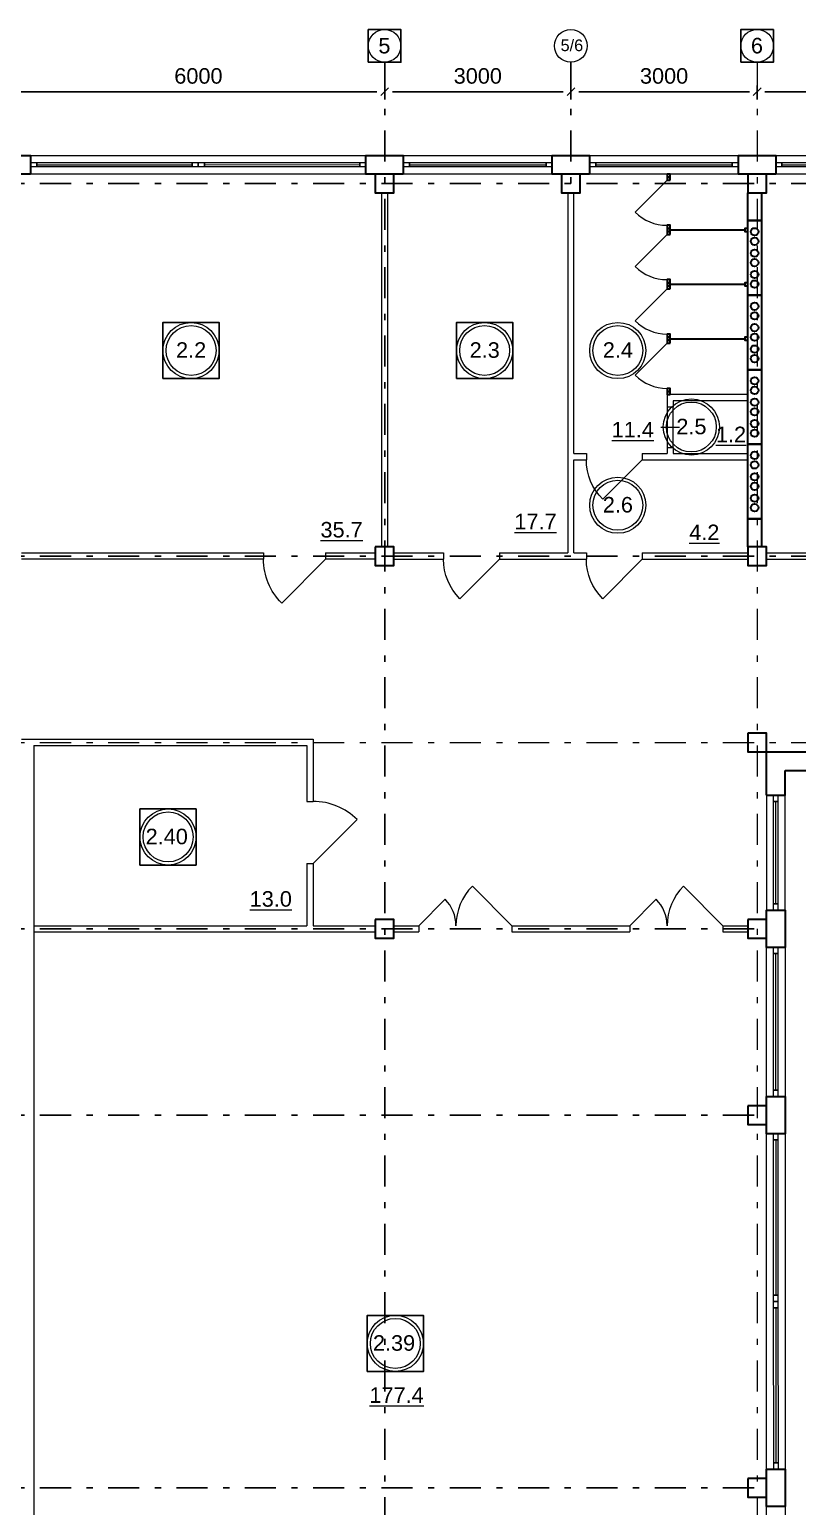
# Model space of a CAD drawing. Header units: metres. Extents: x 0.2 to 83.8, y 0.2 to 58.2.
# Drawn here: x 21.66 to 34.02, y 34.44 to 58.21 of the extents above; entities that cross this region are included whole.
import ezdxf
from ezdxf.enums import TextEntityAlignment as Align

# ---------------------------------------------------------------- set-up
doc = ezdxf.new("R2010")
doc.units = ezdxf.units.M
doc.header["$MEASUREMENT"] = 0
doc.linetypes.add('( Dashdot )', pattern=[1.001, 0.5, -0.25, 0.001, -0.25])
doc.layers.get('DEFPOINTS').update_dxf_attribs({"lineweight": 0})
doc.layers.add('YOLO_TABLE', color=1, linetype='Continuous')
doc.styles.add('Standard_0', font='arial.ttf')
doc.styles.add('Style-Arial', font='arial.ttf')
doc.dimstyles.get("Standard").update_dxf_attribs({"dimtxt": 0.00018, "dimasz": 0.00018, "dimexe": 0.0002, "dimexo": 0.0625, "dimgap": 9e-05, "dimtad": 0, "dimtih": 1, "dimtoh": 1, "dimdec": 4, "dimlfac": 1000, "dimzin": 0, "dimdsep": 46, "dimtxsty": 'Standard_0', "dimcen": 9e-05, "dimadec": 0, "dimazin": 0, "dimtfac": 1, "dimtdec": 4, "dimtofl": 0, "dimtmove": 0, "dimatfit": 0, "dimfxl": 0.01, "dimfxlon": 1, "dimtolj": 1, "dimtzin": 0, "dimarcsym": 0})

# ---------------------------------------------------------------- blocks, each defined once
blk = doc.blocks.new('_Oblique-1')
at = {"color": 0, "linetype": 'ByBlock', "lineweight": -2}
blk.add_line((0.5, 0.5), (-0.5, -0.5), dxfattribs=at)
blk = doc.blocks.new('*D61')
at = {"color": 0, "linetype": 'Continuous', "lineweight": -2, "transparency": 16777216}
for p, q in [((21.375, 57.563), (21.375, 57.089)), ((27.375, 57.563), (27.375, 57.089)), ((21.5, 57.214), (27.25, 57.214))]:
    blk.add_line(p, q, dxfattribs=at)
at = {"layer": 'DEFPOINTS', "color": 0, "linetype": 'Continuous', "transparency": 16777216}
for p in [(21.375, 57.688), (27.375, 57.688), (27.375, 57.214)]:
    blk.add_point(p, dxfattribs=at)
at = {"color": 0, "linetype": 'Continuous', "lineweight": -2, "transparency": 16777216, "xscale": 0.125, "yscale": 0.125, "zscale": 0.125, "rotation": 180}
blk.add_blockref('_Oblique-1', (21.375, 57.214), dxfattribs=at)
at = {"color": 0, "linetype": 'Continuous', "lineweight": -2, "transparency": 16777216, "xscale": 0.125, "yscale": 0.125, "zscale": 0.125}
blk.add_blockref('_Oblique-1', (27.375, 57.214), dxfattribs=at)
at = {"color": 0, "linetype": 'Continuous', "lineweight": 0, "transparency": 16777216, "insert": (24.375, 57.466), "char_height": 0.25, "attachment_point": 5, "style": 'Style-Arial'}
blk.add_mtext('\\A1;6000', dxfattribs=at)
blk = doc.blocks.new('*D62')
at = {"color": 0, "linetype": 'Continuous', "lineweight": -2, "transparency": 16777216}
for p, q in [((27.375, 57.563), (27.375, 57.089)), ((30.375, 57.313), (30.375, 57.089)), ((27.5, 57.214), (30.25, 57.214))]:
    blk.add_line(p, q, dxfattribs=at)
at = {"layer": 'DEFPOINTS', "color": 0, "linetype": 'Continuous', "transparency": 16777216}
for p in [(27.375, 57.688), (30.375, 57.438), (30.375, 57.214)]:
    blk.add_point(p, dxfattribs=at)
at = {"color": 0, "linetype": 'Continuous', "lineweight": -2, "transparency": 16777216, "xscale": 0.125, "yscale": 0.125, "zscale": 0.125, "rotation": 180}
blk.add_blockref('_Oblique-1', (27.375, 57.214), dxfattribs=at)
at = {"color": 0, "linetype": 'Continuous', "lineweight": -2, "transparency": 16777216, "xscale": 0.125, "yscale": 0.125, "zscale": 0.125}
blk.add_blockref('_Oblique-1', (30.375, 57.214), dxfattribs=at)
at = {"color": 0, "linetype": 'Continuous', "lineweight": 0, "transparency": 16777216, "insert": (28.875, 57.466), "char_height": 0.25, "attachment_point": 5, "style": 'Style-Arial'}
blk.add_mtext('\\A1;3000', dxfattribs=at)
blk = doc.blocks.new('*D63')
at = {"color": 0, "linetype": 'Continuous', "lineweight": -2, "transparency": 16777216}
for p, q in [((30.375, 57.313), (30.375, 57.089)), ((33.375, 57.313), (33.375, 57.089)), ((30.5, 57.214), (33.25, 57.214))]:
    blk.add_line(p, q, dxfattribs=at)
at = {"layer": 'DEFPOINTS', "color": 0, "linetype": 'Continuous', "transparency": 16777216}
for p in [(30.375, 57.438), (33.375, 57.438), (33.375, 57.214)]:
    blk.add_point(p, dxfattribs=at)
at = {"color": 0, "linetype": 'Continuous', "lineweight": -2, "transparency": 16777216, "xscale": 0.125, "yscale": 0.125, "zscale": 0.125, "rotation": 180}
blk.add_blockref('_Oblique-1', (30.375, 57.214), dxfattribs=at)
at = {"color": 0, "linetype": 'Continuous', "lineweight": -2, "transparency": 16777216, "xscale": 0.125, "yscale": 0.125, "zscale": 0.125}
blk.add_blockref('_Oblique-1', (33.375, 57.214), dxfattribs=at)
at = {"color": 0, "linetype": 'Continuous', "lineweight": 0, "transparency": 16777216, "insert": (31.875, 57.466), "char_height": 0.25, "attachment_point": 5, "style": 'Style-Arial'}
blk.add_mtext('\\A1;3000', dxfattribs=at)
blk = doc.blocks.new('*D64')
at = {"color": 0, "linetype": 'Continuous', "lineweight": -2, "transparency": 16777216}
for p, q in [((33.375, 57.313), (33.375, 57.089)), ((39.375, 57.313), (39.375, 57.089)), ((33.5, 57.214), (39.25, 57.214))]:
    blk.add_line(p, q, dxfattribs=at)
at = {"layer": 'DEFPOINTS', "color": 0, "linetype": 'Continuous', "transparency": 16777216}
for p in [(33.375, 57.438), (39.375, 57.438), (39.375, 57.214)]:
    blk.add_point(p, dxfattribs=at)
at = {"color": 0, "linetype": 'Continuous', "lineweight": -2, "transparency": 16777216, "xscale": 0.125, "yscale": 0.125, "zscale": 0.125, "rotation": 180}
blk.add_blockref('_Oblique-1', (33.375, 57.214), dxfattribs=at)
at = {"color": 0, "linetype": 'Continuous', "lineweight": -2, "transparency": 16777216, "xscale": 0.125, "yscale": 0.125, "zscale": 0.125}
blk.add_blockref('_Oblique-1', (39.375, 57.214), dxfattribs=at)
at = {"color": 0, "linetype": 'Continuous', "lineweight": 0, "transparency": 16777216, "insert": (36.375, 57.466), "char_height": 0.25, "attachment_point": 5, "style": 'Style-Arial'}
blk.add_mtext('\\A1;6000', dxfattribs=at)

msp = doc.modelspace()

# ---------------------------------------------------------------- linework, layer by layer
at = {"color": 1, "linetype": '( Dashdot )'}
for p, q in [((27.37508328, 57.68760141), (27.37508328, 9.16418645)), ((30.37508328, 57.68760141), (30.37508328, 55.58760141)), ((6.42349536, 55.73760141), (78.32349536, 55.73760141)), ((6.42349536, 49.73760141), (78.32349536, 49.73760141)), ((6.42349536, 43.73760141), (33.37508328, 43.73760141)), ((6.42349536, 40.73760141), (33.37508328, 40.73760141)), ((6.42349536, 34.73760141), (33.37508328, 34.73760141))]:
    msp.add_line(p, q, dxfattribs=at)
at = {"color": 1, "linetype": '( Dashdot )', "lineweight": 0}
for p, q in [((33.37508328, 57.68760141), (33.37508328, 9.16418645)), ((6.42349536, 46.73760141), (78.32349536, 46.73760141))]:
    msp.add_line(p, q, dxfattribs=at)
at = {"color": 7, "linetype": 'Continuous', "lineweight": 0}
for p, q in [((21.77349536, 56.03760141), (24.27349536, 56.03760141)), ((24.47349536, 56.03760141), (26.97346464, 56.03979592)), ((27.77349536, 56.03760141), (29.97349536, 56.03760141)), ((30.77349536, 56.03760141), (32.97349536, 56.03760141)), ((33.77349536, 56.03760141), (36.27349536, 56.03760141)), ((31.82349536, 51.81260141), (32.12349536, 51.81260141)), ((33.67349536, 44.13760141), (33.67349536, 45.78760141)), ((33.67349536, 41.13760141), (33.67349536, 43.33760141)), ((33.67349536, 40.33760141), (33.67349536, 37.83760141)), ((33.67349536, 37.63760141), (33.67568987, 35.13763213))]:
    msp.add_line(p, q, dxfattribs=at)
at = {"color": 252, "linetype": 'Continuous', "lineweight": 13}
for p, q in [((31.41084295, 55.27494899), (31.92349536, 55.78760141)), ((31.41084295, 54.39994899), (31.92349536, 54.91260141)), ((31.41084295, 53.52494899), (31.92349536, 54.03760141)), ((31.41084295, 52.64994899), (31.92349536, 53.16260141))]:
    msp.add_line(p, q, dxfattribs=at)
at = {"color": 252, "linetype": 'Continuous', "lineweight": 30}
for p, q in [((31.97349536, 54.98760141), (33.17349536, 54.98760141)), ((31.97349536, 54.11260141), (33.17349536, 54.11260141)), ((31.97349536, 53.23760141), (33.17349536, 53.23760141))]:
    msp.add_line(p, q, dxfattribs=at)
at = {"color": 7, "linetype": 'Continuous', "lineweight": 13}
for p, q in [((33.22349536, 52.33760141), (31.92349536, 52.33760141)), ((31.92349536, 52.33760141), (31.92349536, 52.13760141)), ((32.02349536, 52.13760141), (31.92349536, 52.13760141)), ((33.22349536, 52.23760141), (32.02349536, 52.23760141)), ((32.02349536, 52.23760141), (32.02349536, 52.13760141)), ((30.42349536, 51.38760141), (30.62349536, 51.38760141)), ((30.62349536, 51.38760141), (30.62349536, 51.28760141)), ((31.52349536, 51.38760141), (31.52349536, 51.28760141)), ((31.52349536, 51.38760141), (31.92349536, 51.38760141)), ((31.92349536, 51.48760141), (32.02349536, 51.48760141)), ((31.92349536, 51.48760141), (31.92349536, 51.38760141)), ((32.02349536, 51.48760141), (32.02349536, 51.38760141)), ((32.02349536, 51.38760141), (33.22349536, 51.38760141)), ((30.42349536, 51.28760141), (30.62349536, 51.28760141)), ((31.52349536, 51.28760141), (33.22349536, 51.28760141)), ((25.42349536, 49.78760141), (25.42349536, 49.68760141)), ((26.42349536, 49.78760141), (26.42349536, 49.68760141)), ((27.52349536, 49.78760141), (28.32349536, 49.78760141)), ((28.32349536, 49.78760141), (28.32349536, 49.68760141)), ((29.22349536, 49.78760141), (29.22349536, 49.68760141)), ((29.22349536, 49.78760141), (30.32349536, 49.78760141)), ((30.42349536, 49.78760141), (30.62349536, 49.78760141)), ((30.62349536, 49.78760141), (30.62349536, 49.68760141)), ((31.52349536, 49.78760141), (31.52349536, 49.68760141)), ((31.52349536, 49.78760141), (33.22349536, 49.78760141)), ((33.52349536, 49.78760141), (39.22349536, 49.78760141)), ((27.52349536, 49.68760141), (28.32349536, 49.68760141)), ((29.22349536, 49.68760141), (30.62349536, 49.68760141)), ((31.52349536, 49.68760141), (33.22349536, 49.68760141)), ((33.52349536, 49.68760141), (39.22349536, 49.68760141)), ((21.52349536, 46.78760141), (26.22349536, 46.78760141)), ((21.72349536, 46.68760141), (21.72349536, 22.83760141)), ((21.72349536, 46.68760141), (26.12349536, 46.68760141)), ((26.12349536, 46.68760141), (26.12349536, 45.78760141)), ((26.22349536, 46.78760141), (26.22349536, 45.78760141)), ((26.12349536, 45.78760141), (26.22349536, 45.78760141)), ((26.12349536, 44.78760141), (26.12349536, 43.78760141)), ((26.12349536, 44.78760141), (26.22349536, 44.78760141)), ((26.22349536, 44.78760141), (26.22349536, 43.78760141)), ((29.42349536, 43.78760141), (28.78709926, 44.42399751)), ((32.82349536, 43.78760141), (32.18709926, 44.42399751)), ((27.92349536, 43.78760141), (28.34775943, 44.21186548)), ((31.32349536, 43.78760141), (31.74775943, 44.21186548)), ((21.72349536, 43.78760141), (26.12349536, 43.78760141)), ((26.22349536, 43.78760141), (27.22349536, 43.78760141)), ((27.52349536, 43.78760141), (27.92349536, 43.78760141)), ((27.92349536, 43.78760141), (27.92349536, 43.68760141)), ((29.42349536, 43.78760141), (29.42349536, 43.68760141)), ((29.42349536, 43.78760141), (31.32349536, 43.78760141)), ((31.32349536, 43.78760141), (31.32349536, 43.68760141)), ((32.82349536, 43.78760141), (32.82349536, 43.68760141)), ((32.82349536, 43.78760141), (33.22349536, 43.78760141)), ((21.72349536, 43.68760141), (27.22349536, 43.68760141)), ((27.52349536, 43.68760141), (27.92349536, 43.68760141)), ((29.42349536, 43.68760141), (31.32349536, 43.68760141)), ((32.82349536, 43.68760141), (33.22349536, 43.68760141))]:
    msp.add_line(p, q, dxfattribs=at)
at = {"color": 7, "linetype": 'Continuous', "lineweight": 13, "extrusion": (0, 0, -1)}
for p, q in [((31.52349536, 51.28760141), (30.88709926, 50.65120531)), ((29.22349536, 49.68760141), (28.58709926, 49.05120531)), ((31.52349536, 49.68760141), (30.88709926, 49.05120531))]:
    msp.add_line(p, q, dxfattribs=at)
at = {"color": 7, "lineweight": 13, "extrusion": (0, 0, -1)}
msp.add_line((26.42349536, 49.68760141), (25.71638858, 48.98049463), dxfattribs=at)
at = {"color": 7, "linetype": 'Continuous', "lineweight": 30}
msp.add_line((33.82349536, 46.28760141), (34.22349536, 46.28760141), dxfattribs=at)
at = {"color": 7, "lineweight": 13}
msp.add_line((26.22349536, 44.78760141), (26.93060214, 45.49470819), dxfattribs=at)
at = {"color": 7, "linetype": 'Continuous', "lineweight": 30, "flags": 128}
for points in [[(21.67349536, 55.88760141), (21.07349536, 55.88760141), (21.07349536, 56.18760141), (21.67349536, 56.18760141), (21.67349536, 55.88760141)], [(27.67349536, 55.88760141), (27.07349536, 55.88760141), (27.07349536, 56.18760141), (27.67349536, 56.18760141), (27.67349536, 55.88760141)], [(30.67349536, 55.88760141), (30.07349536, 55.88760141), (30.07349536, 56.18760141), (30.67349536, 56.18760141), (30.67349536, 55.88760141)], [(33.67349536, 55.88760141), (33.07349536, 55.88760141), (33.07349536, 56.18760141), (33.67349536, 56.18760141), (33.67349536, 55.88760141)], [(27.22349536, 55.88760141), (27.22349536, 55.58760141), (27.52349536, 55.58760141), (27.52349536, 55.88760141), (27.22349536, 55.88760141)], [(30.22349536, 55.88760141), (30.22349536, 55.58760141), (30.52349536, 55.58760141), (30.52349536, 55.88760141), (30.22349536, 55.88760141)], [(33.22349536, 55.88760141), (33.22349536, 55.58760141), (33.52349536, 55.58760141), (33.52349536, 55.88760141), (33.22349536, 55.88760141)], [(33.22349536, 55.58760141), (33.44349536, 55.58760141), (33.44349536, 55.13760141), (33.22349536, 55.13760141), (33.22349536, 55.58760141)], [(33.22349536, 53.93760141), (33.22349536, 55.13760141), (33.44349536, 55.13760141), (33.44349536, 53.93760141), (33.22349536, 53.93760141)], [(33.22349536, 52.73760141), (33.22349536, 53.93760141), (33.44349536, 53.93760141), (33.44349536, 52.73760141), (33.22349536, 52.73760141)], [(33.22349536, 51.53760141), (33.22349536, 52.73760141), (33.44349536, 52.73760141), (33.44349536, 51.53760141), (33.22349536, 51.53760141)], [(33.22349536, 50.33760141), (33.22349536, 51.53760141), (33.44349536, 51.53760141), (33.44349536, 50.33760141), (33.22349536, 50.33760141)], [(33.22349536, 50.33760141), (33.44349536, 50.33760141), (33.44349536, 49.88760141), (33.22349536, 49.88760141), (33.22349536, 50.33760141)], [(27.22349536, 49.88760141), (27.22349536, 49.58760141), (27.52349536, 49.58760141), (27.52349536, 49.88760141), (27.22349536, 49.88760141)], [(33.22349536, 49.88760141), (33.22349536, 49.58760141), (33.52349536, 49.58760141), (33.52349536, 49.88760141), (33.22349536, 49.88760141)], [(33.22349536, 46.88760141), (33.22349536, 46.58760141), (33.52349536, 46.58760141), (33.52349536, 46.88760141), (33.22349536, 46.88760141)], [(33.52349536, 43.43760141), (33.52349536, 44.03760141), (33.82349536, 44.03760141), (33.82349536, 43.43760141), (33.52349536, 43.43760141)], [(27.22349536, 43.88760141), (27.22349536, 43.58760141), (27.52349536, 43.58760141), (27.52349536, 43.88760141), (27.22349536, 43.88760141)], [(33.22349536, 43.88760141), (33.22349536, 43.58760141), (33.52349536, 43.58760141), (33.52349536, 43.88760141), (33.22349536, 43.88760141)], [(33.52349536, 40.43760141), (33.52349536, 41.03760141), (33.82349536, 41.03760141), (33.82349536, 40.43760141), (33.52349536, 40.43760141)], [(33.22349536, 40.88760141), (33.22349536, 40.58760141), (33.52349536, 40.58760141), (33.52349536, 40.88760141), (33.22349536, 40.88760141)], [(33.52349536, 34.43760141), (33.52349536, 35.03760141), (33.82349536, 35.03760141), (33.82349536, 34.43760141), (33.52349536, 34.43760141)], [(33.22349536, 34.88760141), (33.22349536, 34.58760141), (33.52349536, 34.58760141), (33.52349536, 34.88760141), (33.22349536, 34.88760141)]]:
    msp.add_lwpolyline(points, close=True, dxfattribs=at)
at = {"color": 7, "linetype": 'Continuous', "lineweight": 0, "flags": 128}
for points in [[(27.07349536, 55.88760141), (21.67349536, 55.88760141), (21.67349536, 56.18760141), (27.07349536, 56.18760141), (27.07349536, 55.88760141)], [(27.67349536, 56.18760141), (30.07349536, 56.18760141), (30.07349536, 55.88760141), (27.67349536, 55.88760141), (27.67349536, 56.18760141)], [(30.67349536, 56.18760141), (33.07349536, 56.18760141), (33.07349536, 55.88760141), (30.67349536, 55.88760141), (30.67349536, 56.18760141)], [(39.07349536, 55.88760141), (33.67349536, 55.88760141), (33.67349536, 56.18760141), (39.07349536, 56.18760141), (39.07349536, 55.88760141)], [(24.27349536, 56.00260141), (21.77349536, 56.00260141), (21.77349536, 56.07260141), (24.27349536, 56.07260141), (24.27349536, 56.00260141)], [(26.97349536, 56.00479595), (24.47349536, 56.00260141), (24.47343392, 56.07260136), (26.97343392, 56.07479589), (26.97349536, 56.00479595)], [(27.77349536, 56.07260141), (29.97349536, 56.07260141), (29.97349536, 56.00260141), (27.77349536, 56.00260141), (27.77349536, 56.07260141)], [(30.77349536, 56.07260141), (32.97349536, 56.07260141), (32.97349536, 56.00260141), (30.77349536, 56.00260141), (30.77349536, 56.07260141)], [(36.27349536, 56.00260141), (33.77349536, 56.00260141), (33.77349536, 56.07260141), (36.27349536, 56.07260141), (36.27349536, 56.00260141)], [(31.92349536, 52.13760141), (31.92349536, 51.48760141), (32.02349536, 51.48760141), (32.02349536, 52.13760141), (31.92349536, 52.13760141)], [(33.52349536, 45.88760141), (33.52349536, 44.03760141), (33.82349536, 44.03760141), (33.82349536, 45.88760141), (33.52349536, 45.88760141)], [(33.63849536, 44.13760141), (33.63849536, 45.78760141), (33.70849536, 45.78760141), (33.70849536, 44.13760141), (33.63849536, 44.13760141)], [(33.52349536, 41.03760141), (33.52349536, 43.43760141), (33.82349536, 43.43760141), (33.82349536, 41.03760141), (33.52349536, 41.03760141)], [(33.63849536, 41.13760141), (33.63849536, 43.33760141), (33.70849536, 43.33760141), (33.70849536, 41.13760141), (33.63849536, 41.13760141)], [(33.52349536, 35.03760141), (33.52349536, 40.43760141), (33.82349536, 40.43760141), (33.82349536, 35.03760141), (33.52349536, 35.03760141)], [(33.63849536, 37.83760141), (33.63849536, 40.33760141), (33.70849536, 40.33760141), (33.70849536, 37.83760141), (33.63849536, 37.83760141)], [(33.6406899, 35.13760141), (33.63849536, 37.63760141), (33.70849531, 37.63766286), (33.71068985, 35.13766286), (33.6406899, 35.13760141)], [(33.52349536, 29.03760141), (33.52349536, 34.43760141), (33.82349536, 34.43760141), (33.82349536, 29.03760141), (33.52349536, 29.03760141)]]:
    msp.add_lwpolyline(points, close=True, dxfattribs=at)
at = {"color": 7, "linetype": 'Continuous', "lineweight": 13, "flags": 128}
for points in [[(21.77349536, 56.00260141), (21.67349536, 56.00260141), (21.67349536, 56.07260141), (21.77349536, 56.07260141), (21.77349536, 56.00260141)], [(24.37349536, 56.00260141), (24.27349536, 56.00260141), (24.27349536, 56.07260141), (24.37349536, 56.07260141), (24.37349536, 56.00260141)], [(24.47349536, 56.00260141), (24.37349536, 56.00260141), (24.37349536, 56.07260141), (24.47349536, 56.07260141), (24.47349536, 56.00260141)], [(27.07349536, 56.00479595), (26.97349536, 56.00479595), (26.97349536, 56.07479595), (27.07349536, 56.07479595), (27.07349536, 56.00479595)], [(27.77349536, 56.00260141), (27.67349536, 56.00260141), (27.67349536, 56.07260141), (27.77349536, 56.07260141), (27.77349536, 56.00260141)], [(30.07349536, 56.00260141), (29.97349536, 56.00260141), (29.97349536, 56.07260141), (30.07349536, 56.07260141), (30.07349536, 56.00260141)], [(30.77349536, 56.00260141), (30.67349536, 56.00260141), (30.67349536, 56.07260141), (30.77349536, 56.07260141), (30.77349536, 56.00260141)], [(33.07349536, 56.00260141), (32.97349536, 56.00260141), (32.97349536, 56.07260141), (33.07349536, 56.07260141), (33.07349536, 56.00260141)], [(33.77349536, 56.00260141), (33.67349536, 56.00260141), (33.67349536, 56.07260141), (33.77349536, 56.07260141), (33.77349536, 56.00260141)], [(27.32349536, 55.58760141), (27.32349536, 49.88760141), (27.42349536, 49.88760141), (27.42349536, 55.58760141), (27.32349536, 55.58760141)], [(33.70849536, 45.88760141), (33.70849536, 45.78760141), (33.63849536, 45.78760141), (33.63849536, 45.88760141), (33.70849536, 45.88760141)], [(33.70849536, 44.13760141), (33.70849536, 44.03760141), (33.63849536, 44.03760141), (33.63849536, 44.13760141), (33.70849536, 44.13760141)], [(33.70849536, 43.43760141), (33.70849536, 43.33760141), (33.63849536, 43.33760141), (33.63849536, 43.43760141), (33.70849536, 43.43760141)], [(33.70849536, 41.13760141), (33.70849536, 41.03760141), (33.63849536, 41.03760141), (33.63849536, 41.13760141), (33.70849536, 41.13760141)], [(33.63849536, 40.33760141), (33.63849536, 40.43760141), (33.70849536, 40.43760141), (33.70849536, 40.33760141), (33.63849536, 40.33760141)], [(33.63849536, 37.73760141), (33.63849536, 37.83760141), (33.70849536, 37.83760141), (33.70849536, 37.73760141), (33.63849536, 37.73760141)], [(33.63849536, 37.63760141), (33.63849536, 37.73760141), (33.70849536, 37.73760141), (33.70849536, 37.63760141), (33.63849536, 37.63760141)], [(33.6406899, 35.03760141), (33.6406899, 35.13760141), (33.7106899, 35.13760141), (33.7106899, 35.03760141), (33.6406899, 35.03760141)]]:
    msp.add_lwpolyline(points, close=True, dxfattribs=at)
at = {"color": 252, "linetype": 'Continuous', "lineweight": 30, "flags": 128}
for points in [[(31.97349536, 55.83760141), (31.97349536, 55.88760141), (31.92349536, 55.88760141), (31.92349536, 55.83760141), (31.97349536, 55.83760141)], [(31.97349536, 55.78760141), (31.97349536, 55.83760141), (31.92349536, 55.83760141), (31.92349536, 55.78760141), (31.97349536, 55.78760141)], [(31.97349536, 55.01260141), (31.97349536, 55.06260141), (31.92349536, 55.06260141), (31.92349536, 55.01260141), (31.97349536, 55.01260141)], [(31.97349536, 54.96260141), (31.97349536, 55.01260141), (31.92349536, 55.01260141), (31.92349536, 54.96260141), (31.97349536, 54.96260141)], [(31.97349536, 54.91260141), (31.97349536, 54.96260141), (31.92349536, 54.96260141), (31.92349536, 54.91260141), (31.97349536, 54.91260141)], [(33.22349536, 54.96260141), (33.22349536, 55.01260141), (33.17349536, 55.01260141), (33.17349536, 54.96260141), (33.22349536, 54.96260141)], [(31.97349536, 54.13760141), (31.97349536, 54.18760141), (31.92349536, 54.18760141), (31.92349536, 54.13760141), (31.97349536, 54.13760141)], [(31.97349536, 54.08760141), (31.97349536, 54.13760141), (31.92349536, 54.13760141), (31.92349536, 54.08760141), (31.97349536, 54.08760141)], [(31.97349536, 54.03760141), (31.97349536, 54.08760141), (31.92349536, 54.08760141), (31.92349536, 54.03760141), (31.97349536, 54.03760141)], [(33.22349536, 54.08760141), (33.22349536, 54.13760141), (33.17349536, 54.13760141), (33.17349536, 54.08760141), (33.22349536, 54.08760141)], [(31.97349536, 53.26260141), (31.97349536, 53.31260141), (31.92349536, 53.31260141), (31.92349536, 53.26260141), (31.97349536, 53.26260141)], [(31.97349536, 53.21260141), (31.97349536, 53.26260141), (31.92349536, 53.26260141), (31.92349536, 53.21260141), (31.97349536, 53.21260141)], [(33.22349536, 53.21260141), (33.22349536, 53.26260141), (33.17349536, 53.26260141), (33.17349536, 53.21260141), (33.22349536, 53.21260141)], [(31.97349536, 53.16260141), (31.97349536, 53.21260141), (31.92349536, 53.21260141), (31.92349536, 53.16260141), (31.97349536, 53.16260141)], [(31.97349536, 52.38760141), (31.97349536, 52.43760141), (31.92349536, 52.43760141), (31.92349536, 52.38760141), (31.97349536, 52.38760141)], [(31.97349536, 52.33760141), (31.97349536, 52.38760141), (31.92349536, 52.38760141), (31.92349536, 52.33760141), (31.97349536, 52.33760141)]]:
    msp.add_lwpolyline(points, close=True, dxfattribs=at)
at = {"color": 7, "linetype": 'Continuous', "lineweight": 13, "flags": 128}
for points in [[(30.42349536, 51.38760141), (30.42349536, 55.58760141), (30.32349536, 55.58760141), (30.32349536, 49.78760141)], [(30.42349536, 49.78760141), (30.42349536, 51.28760141)], [(21.52349536, 49.78760141), (25.42349536, 49.78760141)], [(26.42349536, 49.78760141), (27.22349536, 49.78760141), (27.22349536, 49.68760141), (26.42349536, 49.68760141)], [(25.42349536, 49.68760141), (21.52349536, 49.68760141)]]:
    msp.add_lwpolyline(points, dxfattribs=at)
at = {"color": 7, "linetype": 'Continuous', "lineweight": 30, "flags": 128}
for points in [[(33.52349536, 45.88760141), (33.52349536, 46.58760141), (34.22349536, 46.58760141)], [(33.52349536, 45.88760141), (33.82349536, 45.88760141), (33.82349536, 46.28760141)]]:
    msp.add_lwpolyline(points, dxfattribs=at)
at = {"color": 7, "linetype": 'Continuous', "lineweight": 13}
for centre, radius in [((27.37349536, 57.95095686), 0.26335544), ((30.37349536, 57.95095686), 0.26335544), ((33.37349536, 57.95095686), 0.26335544), ((24.2567819, 53.04709379), 0.45201344), ((28.98500694, 53.04709379), 0.45201344), ((31.12976882, 53.04709379), 0.45201344), ((24.2567819, 53.04709379), 0.40201344), ((28.98500694, 53.04709379), 0.40201344), ((31.12976882, 53.04709379), 0.40201344), ((32.31422915, 51.81570373), 0.45201344), ((32.31422915, 51.81570373), 0.40201344), ((31.12976882, 50.55643314), 0.45201344), ((31.12976882, 50.55643314), 0.40201344), ((23.88605808, 45.21562328), 0.45201344), ((23.88605808, 45.21562328), 0.40201344), ((27.54667636, 37.06173002), 0.45201344), ((27.54667636, 37.06173002), 0.40201344)]:
    msp.add_circle(centre, radius, dxfattribs=at)
at = {"color": 7, "linetype": 'Continuous', "lineweight": 30}
for centre in [(33.33349536, 54.95885284), (33.33349536, 54.80526469), (33.33349536, 54.61439549), (33.33349536, 54.46080733), (33.33349536, 54.26993813), (33.33349536, 54.11634998), (33.33349536, 53.75885284), (33.33349536, 53.60526469), (33.33349536, 53.41439549), (33.33349536, 53.26080733), (33.33349536, 53.06993813), (33.33349536, 52.91634998), (33.33349536, 52.55885284), (33.33349536, 52.40526469), (33.33349536, 52.21439549), (33.33349536, 52.06080733), (33.33349536, 51.86993813), (33.33349536, 51.71634998), (33.33349536, 51.35885284), (33.33349536, 51.20526469), (33.33349536, 51.01439549), (33.33349536, 50.86080733), (33.33349536, 50.66993813), (33.33349536, 50.51634998)]:
    msp.add_circle(centre, 0.06, dxfattribs=at)
at = {"color": 252, "linetype": 'Continuous', "lineweight": 0}
for centre in [(31.92349536, 55.78760141), (31.92349536, 54.91260141), (31.92349536, 54.03760141), (31.92349536, 53.16260141)]:
    msp.add_arc(centre, 0.725, 225, 270, dxfattribs=at)
at = {"color": 7, "linetype": 'Continuous', "lineweight": 0, "extrusion": (0, 0, -1)}
for centre in [(-31.52349536, 51.28760141), (-29.22349536, 49.68760141), (-31.52349536, 49.68760141)]:
    msp.add_arc(centre, 0.9, 315, 360, dxfattribs=at)
at = {"color": 7, "lineweight": 0, "extrusion": (0, 0, -1)}
msp.add_arc((-26.42349536, 49.68760141), 1, 315, 360, dxfattribs=at)
at = {"color": 7, "lineweight": 0}
msp.add_arc((26.22349536, 44.78760141), 1, 45, 90, dxfattribs=at)
at = {"color": 7, "linetype": 'Continuous', "lineweight": 0}
for centre, radius, start, end in [((29.42349536, 43.78760141), 0.9, 135, 180), ((32.82349536, 43.78760141), 0.9, 135, 180), ((27.92349536, 43.78760141), 0.6, 360, 45), ((31.32349536, 43.78760141), 0.6, 360, 45)]:
    msp.add_arc(centre, radius, start, end, dxfattribs=at)
at = {"layer": 'YOLO_TABLE'}
for points in [[(27.11013992, 57.68760141), (27.63685081, 57.68760141), (27.63685081, 58.2143123), (27.11013992, 58.2143123)], [(33.11013992, 57.68760141), (33.63685081, 57.68760141), (33.63685081, 58.2143123), (33.11013992, 58.2143123)], [(23.80476845, 52.59508035), (24.70879534, 52.59508035), (24.70879534, 53.49910724), (23.80476845, 53.49910724)], [(28.5329935, 52.59508035), (29.43702038, 52.59508035), (29.43702038, 53.49910724), (28.5329935, 53.49910724)], [(23.43404464, 44.76360984), (24.33807152, 44.76360984), (24.33807152, 45.66763672), (23.43404464, 45.66763672)], [(27.09466292, 36.60971658), (27.9986898, 36.60971658), (27.9986898, 37.51374346), (27.09466292, 37.51374346)]]:
    msp.add_lwpolyline(points, close=True, dxfattribs=at)

# ---------------------------------------------------------------- texts
at = {"color": 7, "linetype": 'Continuous', "lineweight": 30, "style": 'Style-Arial'}
for s, height, p in [('5', 0.25, (27.27380254, 58.08021949)), ('5/6', 0.1875, (30.20855993, 58.05404861)), ('6', 0.25, (33.27380254, 58.08021949))]:
    msp.add_text(s, height=height, dxfattribs=at).set_placement(p, align=Align.TOP_LEFT)
at = {"color": 7, "linetype": 'Continuous', "lineweight": 13, "style": 'Style-Arial'}
for s, p in [('2.2', (24.0152271, 53.17984343)), ('2.3', (28.74345214, 53.17984343)), ('2.4', (30.88821402, 53.17984343)), ('%%u11.4%%U', (31.03134592, 51.89806157)), ('2.5', (32.07267435, 51.94845337)), ('%%u1.2%%U', (32.71065626, 51.82109474)), ('2.6', (30.88821402, 50.68918277)), ('%%u17.7%%U', (29.46456372, 50.41888173)), ('%%u35.7%%U', (26.34115052, 50.2868673)), ('%%u4.2%%U', (32.27969022, 50.24429452)), ('2.40', (23.52537971, 45.34837292)), ('%%u13.0%%U', (25.2010961, 44.34348258)), ('2.39', (27.18599798, 37.19447966)), ('%%u177.4%%U', (27.12982701, 36.35581792))]:
    msp.add_text(s, height=0.25, dxfattribs=at).set_placement(p, align=Align.TOP_LEFT)

# ---------------------------------------------------------------- dimensions: what is measured, and where the dimension line sits
at = {"color": 5, "linetype": 'Continuous', "lineweight": 0}
for base, p1, p2, picture, middle in [((27.37508328, 57.21362767), (21.37508328, 57.68760141), (27.37508328, 57.68760141), '*D61', (24.37508328, 57.46627092)), ((30.37508328, 57.21362767), (27.37508328, 57.68760141), (30.37508328, 57.43760141), '*D62', (28.87508328, 57.46635619)), ((33.37508328, 57.21362767), (30.37508328, 57.43760141), (33.37508328, 57.43760141), '*D63', (31.87508328, 57.46635619)), ((39.37508328, 57.21362767), (33.37508328, 57.43760141), (39.37508328, 57.43760141), '*D64', (36.37508328, 57.46627092))]:
    dim = msp.add_linear_dim(base=base, p1=p1, p2=p2, dimstyle='Standard', override={"dimtxt": 0.25, "dimasz": 0.125, "dimexe": 0.125, "dimexo": 0.125, "dimgap": 0.125, "dimtad": 1, "dimtih": 0, "dimtoh": 0, "dimzin": 11, "dimtxsty": 'Style-Arial', "dimblk": '_Oblique-1', "dimfxlon": 0, "dimfrac": 2, "dimtzin": 11}, dxfattribs=at)
    dim.commit()
    dim.dimension.update_dxf_attribs({"geometry": picture, "text_midpoint": middle})

doc.saveas('drawing.dxf')
